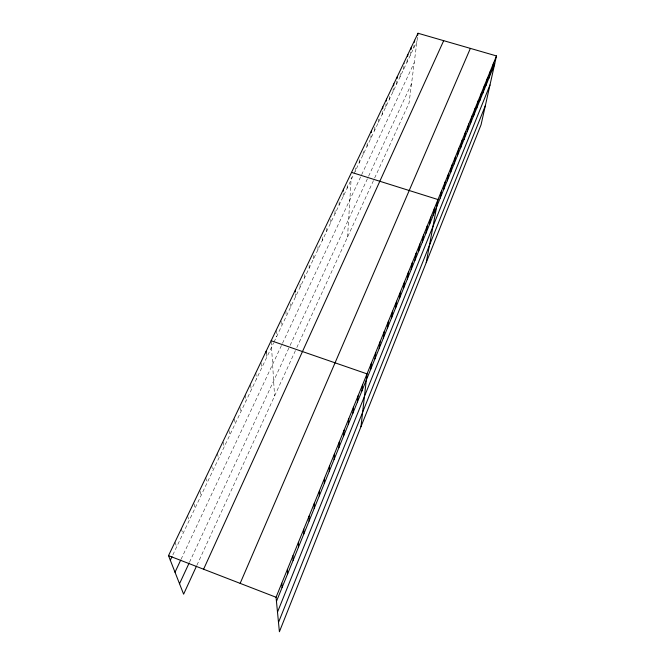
<?xml version="1.0" encoding="UTF-8"?>
<svg xmlns="http://www.w3.org/2000/svg" width="665" height="665" viewBox="0 0 665 665"><rect width="100%" height="100%" fill="white"/><g stroke="black" fill="none" stroke-linecap="round" stroke-linejoin="round"><path stroke-width="0.5" stroke-dasharray="3.33 2.49" d="M309.142 268.153L309.159 265.144M313.572 258.826L313.647 252.75M317.953 249.624L318.003 246.557M322.276 240.531L322.35 237.447M326.54 231.545L326.631 228.436M330.754 222.675L330.987 216.291M334.919 213.914L335.077 210.24M339.034 205.261L339.208 201.561M343.098 196.707L343.389 191.129M347.122 188.253L347.28 185.452M347.537 237.072L351.261 177.09M355.127 171.412L355.376 167.63M359.117 163.016L359.391 159.209M363.057 154.721L363.348 150.897M366.955 146.524L367.263 142.684M370.804 138.428L371.045 135.535M374.603 130.431L374.952 126.55M378.36 122.518L378.726 118.628M382.076 114.704L382.45 110.797M385.75 106.982L386.141 103.058M389.374 99.351L389.682 96.4M392.965 91.803L393.389 87.855M396.515 84.339L396.947 80.382M400.014 76.965L400.471 72.992M403.48 69.675L404.295 62.693M406.913 62.46L407.387 58.462M410.297 55.336L411.037 49.318M413.647 48.287L414.029 45.27M417.479 37.282L409.041 103.092L374.619 178.079M196.923 565.192L296.391 348.502M296.806 347.579L374.187 179.018M189.492 562.241L289.707 346.257M290.115 345.384L367.396 178.819M368.601 176.217L411.527 83.707M181.104 559.248L282.068 344.196M282.492 343.298L414.22 62.726M172.85 554.893L273.606 342.924M274.013 342.059L353.506 174.812M353.913 173.956L416.963 41.313M174.953 542.166L176.657 546.879M181.304 528.883L182.9 533.737M187.547 515.799L189.06 520.786M193.939 503.762L195.128 508.018M199.99 491.086L201.104 495.442M205.743 477.703L206.998 483.048M211.628 465.367L212.8 470.837M217.438 453.222L218.527 458.792M223.324 442.192L224.163 446.93M228.951 430.405L229.724 435.226M234.496 418.784L235.21 423.688M239.965 407.321L240.622 412.308M245.235 395.01L245.95 401.086M250.672 384.885L251.212 390.023M255.817 372.849L256.399 379.108M261.071 362.907L261.52 368.335M266.241 353.132L266.574 357.712M271.212 341.66L274.562 396.049M276.133 330.314L276.474 336.889M281.079 320.987L281.32 326.681M285.917 310.854L286.108 316.607M290.763 303.755L290.838 306.665M295.451 293.913L295.501 296.848M300.081 284.196L300.106 287.164M304.645 274.612L304.653 277.596"/><path stroke-width="1" d="M309.059 521.077L309.1 516.123M314.213 508.384L314.321 503.305M319.291 495.874L319.458 490.67M324.304 483.538L324.528 478.226M343.389 191.129L343.489 189.267M329.233 471.385L329.524 465.957M334.096 459.407L334.445 453.871M338.892 447.595L339.3 441.951M343.622 435.949L344.088 430.197M371.294 132.643L371.452 130.714M348.285 424.461L348.801 418.618M352.891 413.14L353.456 407.196M382.641 108.844L382.832 106.89M386.34 101.097L386.531 99.143M357.421 401.968L358.036 395.933M393.597 85.876L393.805 83.898M361.893 390.954L362.558 384.827M397.163 78.395L397.387 76.417M360.97 426.681L367.022 373.871L271.154 340.738M407.628 56.467L407.869 54.463M370.663 369.358L371.419 363.065M411.037 49.318L411.286 47.315M414.403 42.252L414.661 40.241M374.96 358.784L375.758 352.408M417.736 35.262L418.002 33.25L496.481 55.935L481.069 124.737L279.4 631.75L276.058 597.261L496.481 55.935M379.2 348.344L380.039 341.893M383.381 338.044L384.27 331.519M387.504 327.878L388.435 321.278M391.577 317.845L392.55 311.178M395.6 307.945L396.614 301.203M399.574 298.169L400.621 291.361M403.489 288.519L404.578 281.652M407.362 278.984L408.476 272.06M411.178 269.583L412.333 262.592M414.952 260.289L416.14 253.249M418.676 251.112L419.898 244.013M422.358 242.052L423.613 234.903M425.991 233.107L427.271 225.9M429.582 224.263L430.895 217.014M433.123 215.526L434.469 208.228M426.223 262.633L438.002 199.558L351.552 172.385M440.197 198.12L441.593 190.73M443.713 189.45L445.143 182.011M447.196 180.88L448.651 173.407M450.629 172.418L452.117 164.903M454.029 164.056L455.533 156.499M457.379 155.801L458.917 148.204M460.695 147.638L462.25 140.007M463.971 139.567L465.55 131.903M467.204 131.603L468.808 123.898M470.404 123.723L472.025 115.993M473.563 115.943L475.209 108.171M476.689 108.245L478.359 100.448M479.781 100.639L481.468 92.817M482.832 93.117L484.536 85.27M485.849 85.685L487.578 77.805M488.833 78.337L490.579 70.432M491.784 71.072L493.546 63.142M278.494 622.415L485.35 105.652M277.496 612.108L489.98 84.987M276.457 601.368L494.702 63.882M240.148 583.371L470.371 48.387M203.59 569.223L443.688 40.673M196.499 566.106L183.615 594.178L168.519 555.649L418.002 33.25M179.525 583.737L189.084 563.13M175.011 572.224L180.664 560.171M170.306 560.229L172.002 556.672M168.519 555.649L276.058 597.261M281.777 583.213L282.101 587.478M266.108 351.295L266.241 353.132M287.413 569.381L287.654 573.795M292.957 555.765L293.124 560.312M298.419 542.349L298.519 547.037M295.385 289.998L295.418 291.96M303.797 529.14L303.822 533.962"/></g></svg>
